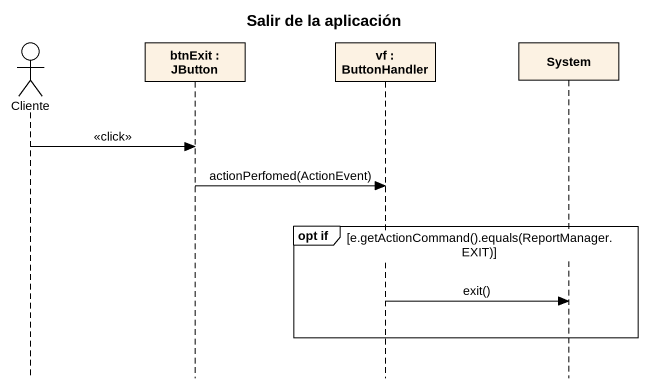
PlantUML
@startuml
title Salir de la aplicación
hide footbox
actor Cliente
participant "btnExit : JButton" as btnExit
participant "vf : ButtonHandler" as vf
participant System

Cliente -> btnExit : <<click>>
btnExit -> vf : actionPerfomed(ActionEvent)
group opt if [e.getActionCommand().equals(ReportManager.EXIT)]
  vf -> System : exit()
end
@enduml
